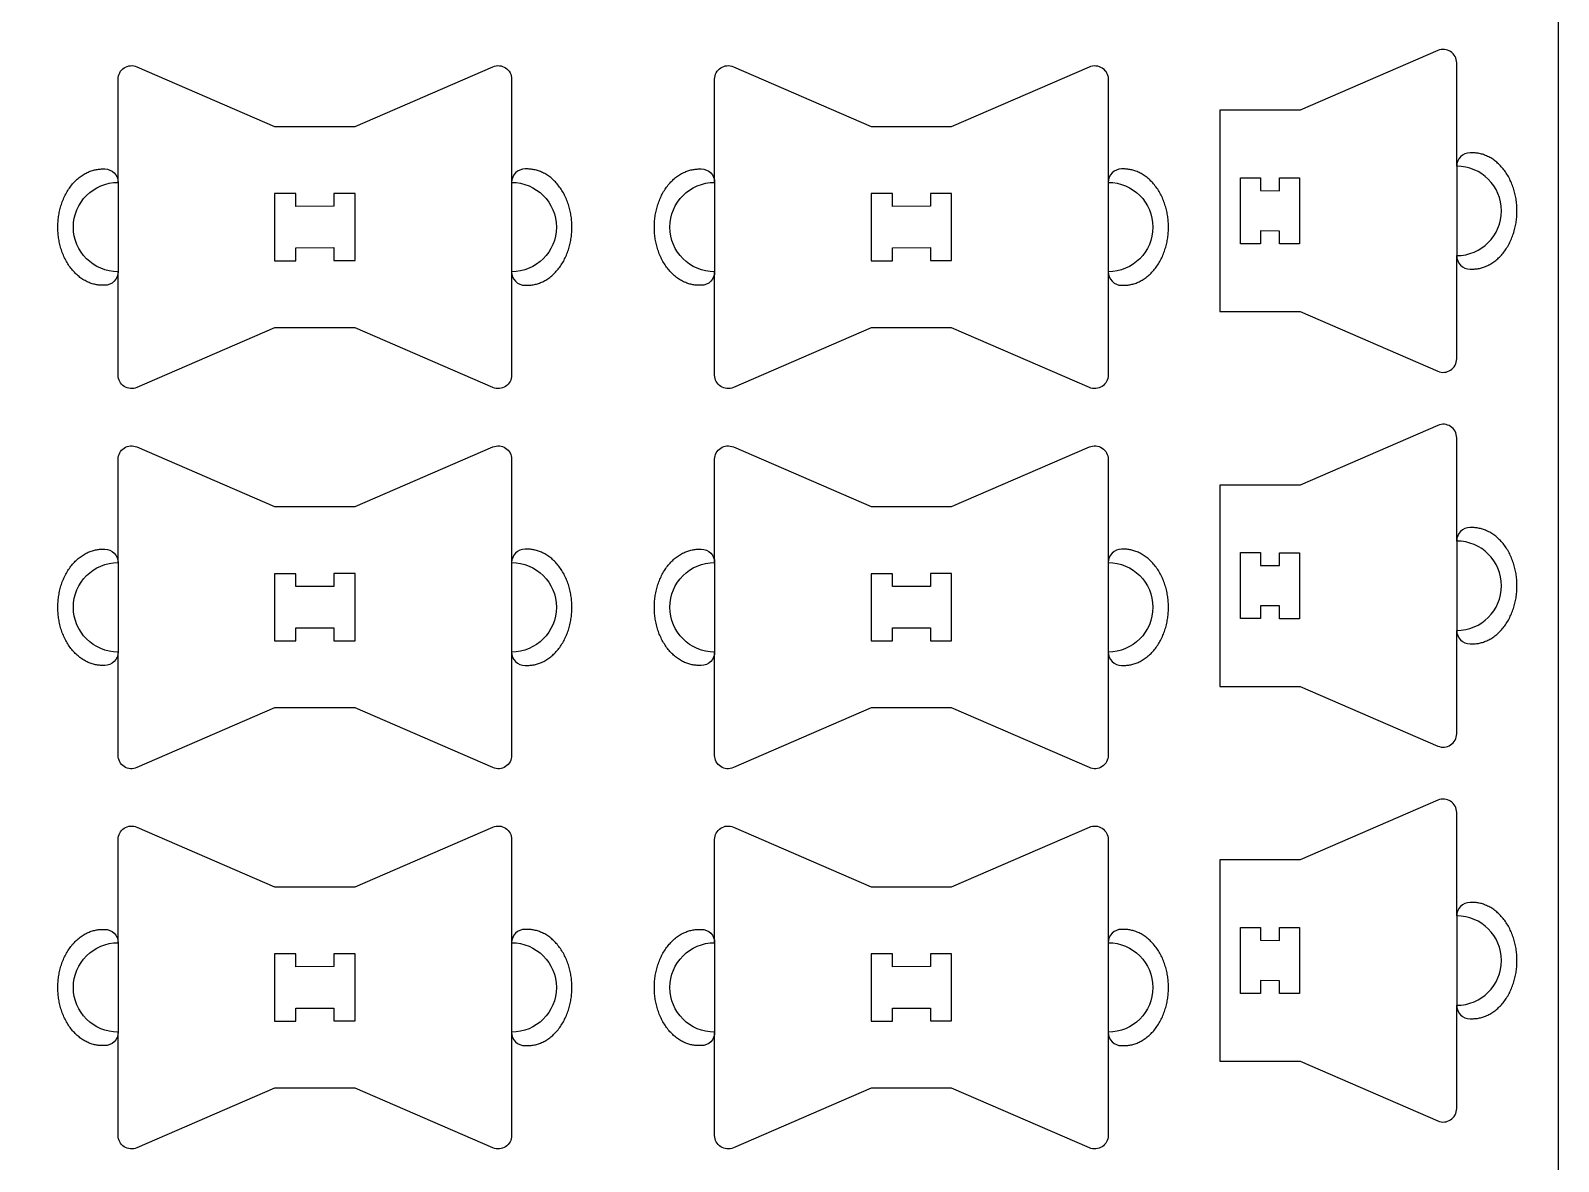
# Model space of a CAD drawing. Extents: x -30 to 12678, y 0 to 23683.
# Drawn here: x 1251 to 1934, y 1928 to 2433 of the extents above; entities that cross this region are included whole.
import ezdxf

# ---------------------------------------------------------------- set-up
doc = ezdxf.new("R2010")
doc.units = 0
for name, color, linetype in [('0_SHEET_SPRUCEPLY_2440X122', 1, 'CONTINUOUS'), ('3_ANYTOOL_CUTTHROUGH_INSID', 4, 'CONTINUOUS'), ('4_ANYTOOL_CUTTHROUGH_OUTSI', 5, 'CONTINUOUS'), ('5_ANYTOOL_HALF_MILL_9MM_IN', 3, 'CONTINUOUS')]:
    doc.layers.add(name, color=color, linetype=linetype)

msp = doc.modelspace()

# ---------------------------------------------------------------- linework, layer by layer
at = {"layer": '0_SHEET_SPRUCEPLY_2440X122'}
msp.add_lwpolyline([(713.84, 1216.64), (1933.84, 1216.64), (1933.84, 3656.64), (713.84, 3656.64)], close=True, dxfattribs=at)
at = {"layer": '3_ANYTOOL_CUTTHROUGH_INSID'}
for points in [[(1800.55, 2361.64), (1809.11, 2361.56), (1809.11, 2367.33), (1818.08, 2367.33), (1818.08, 2337.8), (1809.11, 2337.8), (1809.11, 2343.56), (1800.55, 2343.64), (1800.55, 2337.87), (1791.58, 2337.87), (1791.58, 2367.4), (1800.55, 2367.4)], [(1386.2, 2354.64), (1369.14, 2354.57), (1369.14, 2360.34), (1359.67, 2360.34), (1359.67, 2330.3), (1369.14, 2330.3), (1369.14, 2336.07), (1386.2, 2336.14), (1386.2, 2330.37), (1395.67, 2330.37), (1395.67, 2360.41), (1386.2, 2360.41)], [(1652.99, 2354.64), (1635.93, 2354.57), (1635.93, 2360.34), (1626.46, 2360.34), (1626.46, 2330.3), (1635.93, 2330.3), (1635.93, 2336.07), (1652.99, 2336.14), (1652.99, 2330.37), (1662.46, 2330.37), (1662.46, 2360.41), (1652.99, 2360.41)], [(1800.55, 2194.04), (1809.11, 2193.96), (1809.11, 2199.73), (1818.08, 2199.73), (1818.08, 2170.2), (1809.11, 2170.2), (1809.11, 2175.96), (1800.55, 2176.04), (1800.55, 2170.27), (1791.58, 2170.27), (1791.58, 2199.8), (1800.55, 2199.8)], [(1386.2, 2184.64), (1369.14, 2184.57), (1369.14, 2190.34), (1359.67, 2190.34), (1359.67, 2160.3), (1369.14, 2160.3), (1369.14, 2166.07), (1386.2, 2166.14), (1386.2, 2160.37), (1395.67, 2160.37), (1395.67, 2190.41), (1386.2, 2190.41)], [(1652.99, 2184.64), (1635.93, 2184.57), (1635.93, 2190.34), (1626.46, 2190.34), (1626.46, 2160.3), (1635.93, 2160.3), (1635.93, 2166.07), (1652.99, 2166.14), (1652.99, 2160.37), (1662.46, 2160.37), (1662.46, 2190.41), (1652.99, 2190.41)], [(1800.55, 2026.43), (1809.11, 2026.36), (1809.11, 2032.13), (1818.08, 2032.13), (1818.08, 2002.6), (1809.11, 2002.6), (1809.11, 2008.36), (1800.55, 2008.43), (1800.55, 2002.67), (1791.58, 2002.67), (1791.58, 2032.2), (1800.55, 2032.2)], [(1386.2, 2014.64), (1369.14, 2014.57), (1369.14, 2020.34), (1359.67, 2020.34), (1359.67, 1990.3), (1369.14, 1990.3), (1369.14, 1996.07), (1386.2, 1996.14), (1386.2, 1990.37), (1395.67, 1990.37), (1395.67, 2020.41), (1386.2, 2020.41)], [(1652.99, 2014.64), (1635.93, 2014.57), (1635.93, 2020.34), (1626.46, 2020.34), (1626.46, 1990.3), (1635.93, 1990.3), (1635.93, 1996.07), (1652.99, 1996.14), (1652.99, 1990.37), (1662.46, 1990.37), (1662.46, 2020.41), (1652.99, 2020.41)]]:
    msp.add_lwpolyline(points, close=True, dxfattribs=at)
at = {"layer": '4_ANYTOOL_CUTTHROUGH_OUTSI'}
for points in [[(1879.95, 2280.87, 0.539734), (1888.33, 2286.37), (1888.33, 2332.57, 1), (1888.33, 2372.57), (1888.33, 2418.76, 0.539734), (1879.95, 2424.27), (1818.33, 2397.57), (1782.33, 2397.57), (1782.33, 2307.57), (1818.33, 2307.57), (1879.95, 2280.87)], [(1465.67, 2279.12, -0.539734), (1457.29, 2273.62), (1395.67, 2300.32), (1359.67, 2300.32), (1298.06, 2273.62, -0.539734), (1289.67, 2279.12), (1289.67, 2325.32, -1), (1289.67, 2365.32), (1289.67, 2411.51, -0.539734), (1298.06, 2417.02), (1359.67, 2390.32), (1395.67, 2390.32), (1457.29, 2417.02, -0.539734), (1465.67, 2411.51), (1465.67, 2365.32, -1), (1465.67, 2325.32)], [(1732.46, 2279.12, -0.539734), (1724.07, 2273.62), (1662.46, 2300.32), (1626.46, 2300.32), (1564.84, 2273.62, -0.539734), (1556.46, 2279.12), (1556.46, 2325.32, -1), (1556.46, 2365.32), (1556.46, 2411.51, -0.539734), (1564.84, 2417.02), (1626.46, 2390.32), (1662.46, 2390.32), (1724.07, 2417.02, -0.539734), (1732.46, 2411.51), (1732.46, 2365.32, -1), (1732.46, 2325.32)], [(1879.95, 2113.26, 0.539734), (1888.33, 2118.77), (1888.33, 2164.96, 1), (1888.33, 2204.96), (1888.33, 2251.16, 0.539734), (1879.95, 2256.66), (1818.33, 2229.96), (1782.33, 2229.96), (1782.33, 2139.96), (1818.33, 2139.96), (1879.95, 2113.26)], [(1465.67, 2109.12, -0.539734), (1457.29, 2103.62), (1395.67, 2130.32), (1359.67, 2130.32), (1298.06, 2103.62, -0.539734), (1289.67, 2109.12), (1289.67, 2155.32, -1), (1289.67, 2195.32), (1289.67, 2241.51, -0.539734), (1298.06, 2247.02), (1359.67, 2220.32), (1395.67, 2220.32), (1457.29, 2247.02, -0.539734), (1465.67, 2241.51), (1465.67, 2195.32, -1), (1465.67, 2155.32)], [(1732.46, 2109.12, -0.539734), (1724.07, 2103.62), (1662.46, 2130.32), (1626.46, 2130.32), (1564.84, 2103.62, -0.539734), (1556.46, 2109.12), (1556.46, 2155.32, -1), (1556.46, 2195.32), (1556.46, 2241.51, -0.539734), (1564.84, 2247.02), (1626.46, 2220.32), (1662.46, 2220.32), (1724.07, 2247.02, -0.539734), (1732.46, 2241.51), (1732.46, 2195.32, -1), (1732.46, 2155.32)], [(1879.95, 1945.66, 0.539734), (1888.33, 1951.17), (1888.33, 1997.36, 1), (1888.33, 2037.36), (1888.33, 2083.56, 0.539734), (1879.95, 2089.06), (1818.33, 2062.36), (1782.33, 2062.36), (1782.33, 1972.36), (1818.33, 1972.36), (1879.95, 1945.66)], [(1465.67, 1939.12, -0.539734), (1457.29, 1933.62), (1395.67, 1960.32), (1359.67, 1960.32), (1298.06, 1933.62, -0.539734), (1289.67, 1939.12), (1289.67, 1985.32, -1), (1289.67, 2025.32), (1289.67, 2071.51, -0.539734), (1298.06, 2077.02), (1359.67, 2050.32), (1395.67, 2050.32), (1457.29, 2077.02, -0.539734), (1465.67, 2071.51), (1465.67, 2025.32, -1), (1465.67, 1985.32)], [(1732.46, 1939.12, -0.539734), (1724.07, 1933.62), (1662.46, 1960.32), (1626.46, 1960.32), (1564.84, 1933.62, -0.539734), (1556.46, 1939.12), (1556.46, 1985.32, -1), (1556.46, 2025.32), (1556.46, 2071.51, -0.539734), (1564.84, 2077.02), (1626.46, 2050.32), (1662.46, 2050.32), (1724.07, 2077.02, -0.539734), (1732.46, 2071.51), (1732.46, 2025.32, -1), (1732.46, 1985.32)]]:
    msp.add_lwpolyline(points, format="xyb", close=True, dxfattribs=at)
at = {"layer": '5_ANYTOOL_HALF_MILL_9MM_IN'}
for points in [[(1895.32, 2326.55), (1895.77, 2326.56), (1896.21, 2326.58), (1896.66, 2326.61), (1897.12, 2326.66), (1897.57, 2326.72), (1898.03, 2326.79), (1898.49, 2326.88), (1898.96, 2326.99), (1899.42, 2327.11), (1899.89, 2327.24), (1900.35, 2327.39), (1900.82, 2327.56), (1901.28, 2327.74), (1901.75, 2327.94), (1902.21, 2328.15), (1902.67, 2328.38), (1903.13, 2328.63), (1903.59, 2328.89), (1904.05, 2329.17), (1904.5, 2329.46), (1904.94, 2329.77), (1905.38, 2330.09), (1905.82, 2330.44), (1906.25, 2330.79), (1906.68, 2331.16), (1907.1, 2331.55), (1907.51, 2331.95), (1907.91, 2332.37), (1908.31, 2332.8), (1908.7, 2333.24), (1909.08, 2333.7), (1909.45, 2334.17), (1909.81, 2334.65), (1910.16, 2335.15), (1910.5, 2335.65), (1910.83, 2336.17), (1911.15, 2336.69), (1911.46, 2337.23), (1911.75, 2337.77), (1912.04, 2338.33), (1912.31, 2338.89), (1912.58, 2339.46), (1912.83, 2340.03), (1913.06, 2340.61), (1913.29, 2341.2), (1913.5, 2341.79), (1913.7, 2342.39), (1913.89, 2342.98), (1914.07, 2343.59), (1914.23, 2344.19), (1914.39, 2344.79), (1914.52, 2345.4), (1914.65, 2346.01), (1914.77, 2346.61), (1914.87, 2347.22), (1914.96, 2347.82), (1915.04, 2348.43), (1915.11, 2349.03), (1915.17, 2349.62), (1915.21, 2350.22), (1915.25, 2350.81), (1915.28, 2351.4), (1915.3, 2352.55), (1915.28, 2353.71), (1915.25, 2354.3), (1915.21, 2354.89), (1915.17, 2355.48), (1915.11, 2356.08), (1915.04, 2356.68), (1914.96, 2357.29), (1914.87, 2357.89), (1914.77, 2358.5), (1914.65, 2359.1), (1914.52, 2359.71), (1914.38, 2360.31), (1914.23, 2360.92), (1914.07, 2361.52), (1913.89, 2362.12), (1913.7, 2362.72), (1913.5, 2363.32), (1913.28, 2363.91), (1913.06, 2364.5), (1912.82, 2365.08), (1912.57, 2365.65), (1912.31, 2366.22), (1912.03, 2366.78), (1911.74, 2367.34), (1911.45, 2367.88), (1911.14, 2368.42), (1910.82, 2368.94), (1910.49, 2369.46), (1910.14, 2369.96), (1909.79, 2370.46), (1909.43, 2370.94), (1909.06, 2371.41), (1908.68, 2371.87), (1908.29, 2372.31), (1907.89, 2372.74), (1907.49, 2373.16), (1907.07, 2373.56), (1906.65, 2373.94), (1906.23, 2374.32), (1905.8, 2374.67), (1905.36, 2375.01), (1904.92, 2375.34), (1904.47, 2375.65), (1904.02, 2375.94), (1903.56, 2376.22), (1903.1, 2376.48), (1902.64, 2376.73), (1902.18, 2376.96), (1901.71, 2377.17), (1901.25, 2377.37), (1900.78, 2377.55), (1900.31, 2377.72), (1899.85, 2377.87), (1899.38, 2378), (1898.91, 2378.12), (1898.45, 2378.22), (1897.99, 2378.31), (1897.53, 2378.39), (1897.07, 2378.45), (1896.61, 2378.5), (1896.16, 2378.53), (1895.71, 2378.55), (1895.27, 2378.55), (1894.33, 2378.55, 0.413668), (1888.33, 2372.57), (1888.33, 2332.57, 0.41476), (1894.33, 2326.55)], [(1282.68, 2319.31), (1282.24, 2319.31), (1281.79, 2319.33), (1281.34, 2319.37), (1280.89, 2319.41), (1280.43, 2319.47), (1279.97, 2319.55), (1279.51, 2319.64), (1279.05, 2319.74), (1278.59, 2319.86), (1278.12, 2320), (1277.65, 2320.15), (1277.19, 2320.31), (1276.72, 2320.49), (1276.26, 2320.69), (1275.79, 2320.9), (1275.33, 2321.13), (1274.87, 2321.38), (1274.42, 2321.64), (1273.96, 2321.92), (1273.51, 2322.21), (1273.06, 2322.52), (1272.62, 2322.85), (1272.19, 2323.19), (1271.75, 2323.55), (1271.33, 2323.92), (1270.91, 2324.31), (1270.5, 2324.71), (1270.09, 2325.12), (1269.7, 2325.55), (1269.31, 2326), (1268.93, 2326.45), (1268.56, 2326.92), (1268.2, 2327.41), (1267.85, 2327.9), (1267.51, 2328.4), (1267.18, 2328.92), (1266.86, 2329.45), (1266.55, 2329.98), (1266.25, 2330.53), (1265.97, 2331.08), (1265.69, 2331.64), (1265.43, 2332.21), (1265.18, 2332.79), (1264.94, 2333.37), (1264.72, 2333.95), (1264.5, 2334.54), (1264.3, 2335.14), (1264.11, 2335.74), (1263.94, 2336.34), (1263.77, 2336.94), (1263.62, 2337.55), (1263.48, 2338.15), (1263.35, 2338.76), (1263.24, 2339.37), (1263.14, 2339.97), (1263.04, 2340.58), (1262.96, 2341.18), (1262.9, 2341.78), (1262.84, 2342.38), (1262.79, 2342.97), (1262.76, 2343.56), (1262.73, 2344.15), (1262.71, 2345.31), (1262.73, 2346.47), (1262.76, 2347.05), (1262.79, 2347.64), (1262.84, 2348.24), (1262.9, 2348.84), (1262.96, 2349.44), (1263.04, 2350.04), (1263.14, 2350.64), (1263.24, 2351.25), (1263.36, 2351.86), (1263.48, 2352.46), (1263.62, 2353.07), (1263.78, 2353.67), (1263.94, 2354.28), (1264.12, 2354.88), (1264.31, 2355.48), (1264.51, 2356.07), (1264.72, 2356.66), (1264.95, 2357.25), (1265.19, 2357.83), (1265.44, 2358.41), (1265.7, 2358.97), (1265.97, 2359.54), (1266.26, 2360.09), (1266.56, 2360.63), (1266.87, 2361.17), (1267.19, 2361.7), (1267.52, 2362.21), (1267.86, 2362.72), (1268.21, 2363.21), (1268.58, 2363.69), (1268.95, 2364.16), (1269.33, 2364.62), (1269.72, 2365.06), (1270.11, 2365.49), (1270.52, 2365.91), (1270.93, 2366.31), (1271.35, 2366.7), (1271.78, 2367.07), (1272.21, 2367.43), (1272.65, 2367.77), (1273.09, 2368.09), (1273.54, 2368.4), (1273.99, 2368.7), (1274.45, 2368.98), (1274.9, 2369.24), (1275.37, 2369.48), (1275.83, 2369.71), (1276.29, 2369.93), (1276.76, 2370.12), (1277.23, 2370.3), (1277.69, 2370.47), (1278.16, 2370.62), (1278.63, 2370.75), (1279.09, 2370.87), (1279.56, 2370.98), (1280.02, 2371.07), (1280.48, 2371.14), (1280.94, 2371.2), (1281.39, 2371.25), (1281.84, 2371.28), (1282.29, 2371.3), (1282.74, 2371.31), (1283.67, 2371.31, -0.413668), (1289.67, 2365.32), (1289.67, 2325.32, -0.41476), (1283.67, 2319.31)], [(1472.66, 2319.31), (1473.11, 2319.31), (1473.55, 2319.33), (1474, 2319.37), (1474.46, 2319.41), (1474.91, 2319.47), (1475.37, 2319.55), (1475.83, 2319.64), (1476.3, 2319.74), (1476.76, 2319.86), (1477.23, 2320), (1477.69, 2320.15), (1478.16, 2320.31), (1478.62, 2320.49), (1479.09, 2320.69), (1479.55, 2320.9), (1480.01, 2321.13), (1480.47, 2321.38), (1480.93, 2321.64), (1481.39, 2321.92), (1481.84, 2322.21), (1482.28, 2322.52), (1482.72, 2322.85), (1483.16, 2323.19), (1483.59, 2323.55), (1484.02, 2323.92), (1484.44, 2324.31), (1484.85, 2324.71), (1485.25, 2325.12), (1485.65, 2325.55), (1486.04, 2326), (1486.42, 2326.45), (1486.79, 2326.92), (1487.15, 2327.41), (1487.5, 2327.9), (1487.84, 2328.4), (1488.17, 2328.92), (1488.49, 2329.45), (1488.8, 2329.98), (1489.09, 2330.53), (1489.38, 2331.08), (1489.65, 2331.64), (1489.92, 2332.21), (1490.17, 2332.79), (1490.4, 2333.37), (1490.63, 2333.95), (1490.84, 2334.54), (1491.04, 2335.14), (1491.23, 2335.74), (1491.41, 2336.34), (1491.57, 2336.94), (1491.73, 2337.55), (1491.86, 2338.15), (1491.99, 2338.76), (1492.11, 2339.37), (1492.21, 2339.97), (1492.3, 2340.58), (1492.38, 2341.18), (1492.45, 2341.78), (1492.51, 2342.38), (1492.56, 2342.97), (1492.59, 2343.56), (1492.62, 2344.15), (1492.64, 2345.31), (1492.62, 2346.47), (1492.59, 2347.05), (1492.55, 2347.64), (1492.51, 2348.24), (1492.45, 2348.84), (1492.38, 2349.44), (1492.3, 2350.04), (1492.21, 2350.64), (1492.11, 2351.25), (1491.99, 2351.86), (1491.86, 2352.46), (1491.72, 2353.07), (1491.57, 2353.67), (1491.41, 2354.28), (1491.23, 2354.88), (1491.04, 2355.48), (1490.84, 2356.07), (1490.63, 2356.66), (1490.4, 2357.25), (1490.16, 2357.83), (1489.91, 2358.41), (1489.65, 2358.97), (1489.37, 2359.54), (1489.09, 2360.09), (1488.79, 2360.63), (1488.48, 2361.17), (1488.16, 2361.7), (1487.83, 2362.21), (1487.48, 2362.72), (1487.13, 2363.21), (1486.77, 2363.69), (1486.4, 2364.16), (1486.02, 2364.62), (1485.63, 2365.06), (1485.23, 2365.49), (1484.83, 2365.91), (1484.41, 2366.31), (1483.99, 2366.7), (1483.57, 2367.07), (1483.14, 2367.43), (1482.7, 2367.77), (1482.26, 2368.09), (1481.81, 2368.4), (1481.36, 2368.7), (1480.9, 2368.98), (1480.44, 2369.24), (1479.98, 2369.48), (1479.52, 2369.71), (1479.05, 2369.93), (1478.59, 2370.12), (1478.12, 2370.3), (1477.65, 2370.47), (1477.19, 2370.62), (1476.72, 2370.75), (1476.25, 2370.87), (1475.79, 2370.98), (1475.33, 2371.07), (1474.87, 2371.14), (1474.41, 2371.2), (1473.95, 2371.25), (1473.5, 2371.28), (1473.05, 2371.3), (1472.61, 2371.31), (1471.67, 2371.31, 0.413668), (1465.67, 2365.32), (1465.67, 2325.32, 0.41476), (1471.67, 2319.31)], [(1549.47, 2319.31), (1549.02, 2319.31), (1548.58, 2319.33), (1548.13, 2319.37), (1547.67, 2319.41), (1547.22, 2319.47), (1546.76, 2319.55), (1546.3, 2319.64), (1545.83, 2319.74), (1545.37, 2319.86), (1544.9, 2320), (1544.44, 2320.15), (1543.97, 2320.31), (1543.51, 2320.49), (1543.04, 2320.69), (1542.58, 2320.9), (1542.11, 2321.13), (1541.66, 2321.38), (1541.2, 2321.64), (1540.74, 2321.92), (1540.29, 2322.21), (1539.85, 2322.52), (1539.41, 2322.85), (1538.97, 2323.19), (1538.54, 2323.55), (1538.11, 2323.92), (1537.69, 2324.31), (1537.28, 2324.71), (1536.88, 2325.12), (1536.48, 2325.55), (1536.09, 2326), (1535.71, 2326.45), (1535.34, 2326.92), (1534.98, 2327.41), (1534.63, 2327.9), (1534.29, 2328.4), (1533.96, 2328.92), (1533.64, 2329.45), (1533.33, 2329.98), (1533.03, 2330.53), (1532.75, 2331.08), (1532.48, 2331.64), (1532.21, 2332.21), (1531.96, 2332.79), (1531.72, 2333.37), (1531.5, 2333.95), (1531.29, 2334.54), (1531.08, 2335.14), (1530.9, 2335.74), (1530.72, 2336.34), (1530.56, 2336.94), (1530.4, 2337.55), (1530.26, 2338.15), (1530.14, 2338.76), (1530.02, 2339.37), (1529.92, 2339.97), (1529.83, 2340.58), (1529.75, 2341.18), (1529.68, 2341.78), (1529.62, 2342.38), (1529.57, 2342.97), (1529.54, 2343.56), (1529.51, 2344.15), (1529.49, 2345.31), (1529.51, 2346.47), (1529.54, 2347.05), (1529.57, 2347.64), (1529.62, 2348.24), (1529.68, 2348.84), (1529.75, 2349.44), (1529.83, 2350.04), (1529.92, 2350.64), (1530.02, 2351.25), (1530.14, 2351.86), (1530.27, 2352.46), (1530.41, 2353.07), (1530.56, 2353.67), (1530.72, 2354.28), (1530.9, 2354.88), (1531.09, 2355.48), (1531.29, 2356.07), (1531.5, 2356.66), (1531.73, 2357.25), (1531.97, 2357.83), (1532.22, 2358.41), (1532.48, 2358.97), (1532.76, 2359.54), (1533.04, 2360.09), (1533.34, 2360.63), (1533.65, 2361.17), (1533.97, 2361.7), (1534.3, 2362.21), (1534.65, 2362.72), (1535, 2363.21), (1535.36, 2363.69), (1535.73, 2364.16), (1536.11, 2364.62), (1536.5, 2365.06), (1536.9, 2365.49), (1537.3, 2365.91), (1537.71, 2366.31), (1538.13, 2366.7), (1538.56, 2367.07), (1538.99, 2367.43), (1539.43, 2367.77), (1539.87, 2368.09), (1540.32, 2368.4), (1540.77, 2368.7), (1541.23, 2368.98), (1541.69, 2369.24), (1542.15, 2369.48), (1542.61, 2369.71), (1543.08, 2369.93), (1543.54, 2370.12), (1544.01, 2370.3), (1544.48, 2370.47), (1544.94, 2370.62), (1545.41, 2370.75), (1545.88, 2370.87), (1546.34, 2370.98), (1546.8, 2371.07), (1547.26, 2371.14), (1547.72, 2371.2), (1548.17, 2371.25), (1548.63, 2371.28), (1549.07, 2371.3), (1549.52, 2371.31), (1550.46, 2371.31, -0.413668), (1556.46, 2365.32), (1556.46, 2325.32, -0.41476), (1550.46, 2319.31)], [(1739.44, 2319.31), (1739.89, 2319.31), (1740.34, 2319.33), (1740.79, 2319.37), (1741.24, 2319.41), (1741.7, 2319.47), (1742.16, 2319.55), (1742.62, 2319.64), (1743.08, 2319.74), (1743.54, 2319.86), (1744.01, 2320), (1744.47, 2320.15), (1744.94, 2320.31), (1745.41, 2320.49), (1745.87, 2320.69), (1746.34, 2320.9), (1746.8, 2321.13), (1747.26, 2321.38), (1747.71, 2321.64), (1748.17, 2321.92), (1748.62, 2322.21), (1749.07, 2322.52), (1749.51, 2322.85), (1749.94, 2323.19), (1750.37, 2323.55), (1750.8, 2323.92), (1751.22, 2324.31), (1751.63, 2324.71), (1752.03, 2325.12), (1752.43, 2325.55), (1752.82, 2326), (1753.2, 2326.45), (1753.57, 2326.92), (1753.93, 2327.41), (1754.28, 2327.9), (1754.62, 2328.4), (1754.95, 2328.92), (1755.27, 2329.45), (1755.58, 2329.98), (1755.88, 2330.53), (1756.16, 2331.08), (1756.44, 2331.64), (1756.7, 2332.21), (1756.95, 2332.79), (1757.19, 2333.37), (1757.41, 2333.95), (1757.63, 2334.54), (1757.83, 2335.14), (1758.02, 2335.74), (1758.19, 2336.34), (1758.36, 2336.94), (1758.51, 2337.55), (1758.65, 2338.15), (1758.77, 2338.76), (1758.89, 2339.37), (1758.99, 2339.97), (1759.09, 2340.58), (1759.17, 2341.18), (1759.23, 2341.78), (1759.29, 2342.38), (1759.34, 2342.97), (1759.37, 2343.56), (1759.4, 2344.15), (1759.42, 2345.31), (1759.4, 2346.47), (1759.37, 2347.05), (1759.34, 2347.64), (1759.29, 2348.24), (1759.23, 2348.84), (1759.16, 2349.44), (1759.08, 2350.04), (1758.99, 2350.64), (1758.89, 2351.25), (1758.77, 2351.86), (1758.65, 2352.46), (1758.51, 2353.07), (1758.35, 2353.67), (1758.19, 2354.28), (1758.01, 2354.88), (1757.82, 2355.48), (1757.62, 2356.07), (1757.41, 2356.66), (1757.18, 2357.25), (1756.94, 2357.83), (1756.69, 2358.41), (1756.43, 2358.97), (1756.15, 2359.54), (1755.87, 2360.09), (1755.57, 2360.63), (1755.26, 2361.17), (1754.94, 2361.7), (1754.61, 2362.21), (1754.27, 2362.72), (1753.91, 2363.21), (1753.55, 2363.69), (1753.18, 2364.16), (1752.8, 2364.62), (1752.41, 2365.06), (1752.01, 2365.49), (1751.61, 2365.91), (1751.2, 2366.31), (1750.78, 2366.7), (1750.35, 2367.07), (1749.92, 2367.43), (1749.48, 2367.77), (1749.04, 2368.09), (1748.59, 2368.4), (1748.14, 2368.7), (1747.68, 2368.98), (1747.23, 2369.24), (1746.76, 2369.48), (1746.3, 2369.71), (1745.84, 2369.93), (1745.37, 2370.12), (1744.9, 2370.3), (1744.44, 2370.47), (1743.97, 2370.62), (1743.5, 2370.75), (1743.04, 2370.87), (1742.57, 2370.98), (1742.11, 2371.07), (1741.65, 2371.14), (1741.19, 2371.2), (1740.74, 2371.25), (1740.29, 2371.28), (1739.84, 2371.3), (1739.39, 2371.31), (1738.46, 2371.31, 0.413668), (1732.46, 2365.32), (1732.46, 2325.32, 0.41476), (1738.46, 2319.31)], [(1895.32, 2158.95), (1895.77, 2158.96), (1896.21, 2158.98), (1896.66, 2159.01), (1897.12, 2159.06), (1897.57, 2159.12), (1898.03, 2159.19), (1898.49, 2159.28), (1898.96, 2159.39), (1899.42, 2159.51), (1899.89, 2159.64), (1900.35, 2159.79), (1900.82, 2159.96), (1901.28, 2160.14), (1901.75, 2160.34), (1902.21, 2160.55), (1902.67, 2160.78), (1903.13, 2161.02), (1903.59, 2161.29), (1904.05, 2161.56), (1904.5, 2161.86), (1904.94, 2162.17), (1905.38, 2162.49), (1905.82, 2162.83), (1906.25, 2163.19), (1906.68, 2163.56), (1907.1, 2163.95), (1907.51, 2164.35), (1907.91, 2164.77), (1908.31, 2165.2), (1908.7, 2165.64), (1909.08, 2166.1), (1909.45, 2166.57), (1909.81, 2167.05), (1910.16, 2167.54), (1910.5, 2168.05), (1910.83, 2168.56), (1911.15, 2169.09), (1911.46, 2169.63), (1911.75, 2170.17), (1912.04, 2170.73), (1912.31, 2171.29), (1912.58, 2171.85), (1912.83, 2172.43), (1913.06, 2173.01), (1913.29, 2173.6), (1913.5, 2174.19), (1913.7, 2174.78), (1913.89, 2175.38), (1914.07, 2175.98), (1914.23, 2176.59), (1914.39, 2177.19), (1914.52, 2177.8), (1914.65, 2178.41), (1914.77, 2179.01), (1914.87, 2179.62), (1914.96, 2180.22), (1915.04, 2180.82), (1915.11, 2181.42), (1915.17, 2182.02), (1915.21, 2182.62), (1915.25, 2183.21), (1915.28, 2183.79), (1915.3, 2184.95), (1915.28, 2186.11), (1915.25, 2186.7), (1915.21, 2187.29), (1915.17, 2187.88), (1915.11, 2188.48), (1915.04, 2189.08), (1914.96, 2189.68), (1914.87, 2190.29), (1914.77, 2190.89), (1914.65, 2191.5), (1914.52, 2192.11), (1914.38, 2192.71), (1914.23, 2193.32), (1914.07, 2193.92), (1913.89, 2194.52), (1913.7, 2195.12), (1913.5, 2195.72), (1913.28, 2196.31), (1913.06, 2196.89), (1912.82, 2197.48), (1912.57, 2198.05), (1912.31, 2198.62), (1912.03, 2199.18), (1911.74, 2199.73), (1911.45, 2200.28), (1911.14, 2200.81), (1910.82, 2201.34), (1910.49, 2201.86), (1910.14, 2202.36), (1909.79, 2202.86), (1909.43, 2203.34), (1909.06, 2203.81), (1908.68, 2204.26), (1908.29, 2204.71), (1907.89, 2205.14), (1907.49, 2205.55), (1907.07, 2205.96), (1906.65, 2206.34), (1906.23, 2206.71), (1905.8, 2207.07), (1905.36, 2207.41), (1904.92, 2207.74), (1904.47, 2208.05), (1904.02, 2208.34), (1903.56, 2208.62), (1903.1, 2208.88), (1902.64, 2209.13), (1902.18, 2209.36), (1901.71, 2209.57), (1901.25, 2209.77), (1900.78, 2209.95), (1900.31, 2210.11), (1899.85, 2210.26), (1899.38, 2210.4), (1898.91, 2210.52), (1898.45, 2210.62), (1897.99, 2210.71), (1897.53, 2210.79), (1897.07, 2210.85), (1896.61, 2210.89), (1896.16, 2210.93), (1895.71, 2210.95), (1895.27, 2210.95), (1894.33, 2210.95, 0.413668), (1888.33, 2204.96), (1888.33, 2164.96, 0.41476), (1894.33, 2158.95)], [(1282.68, 2149.31), (1282.24, 2149.31), (1281.79, 2149.33), (1281.34, 2149.37), (1280.89, 2149.41), (1280.43, 2149.47), (1279.97, 2149.55), (1279.51, 2149.64), (1279.05, 2149.74), (1278.59, 2149.86), (1278.12, 2150), (1277.65, 2150.15), (1277.19, 2150.31), (1276.72, 2150.49), (1276.26, 2150.69), (1275.79, 2150.9), (1275.33, 2151.13), (1274.87, 2151.38), (1274.42, 2151.64), (1273.96, 2151.92), (1273.51, 2152.21), (1273.06, 2152.52), (1272.62, 2152.85), (1272.19, 2153.19), (1271.75, 2153.55), (1271.33, 2153.92), (1270.91, 2154.31), (1270.5, 2154.71), (1270.09, 2155.12), (1269.7, 2155.55), (1269.31, 2156), (1268.93, 2156.45), (1268.56, 2156.92), (1268.2, 2157.41), (1267.85, 2157.9), (1267.51, 2158.4), (1267.18, 2158.92), (1266.86, 2159.45), (1266.55, 2159.98), (1266.25, 2160.53), (1265.97, 2161.08), (1265.69, 2161.64), (1265.43, 2162.21), (1265.18, 2162.79), (1264.94, 2163.37), (1264.72, 2163.95), (1264.5, 2164.54), (1264.3, 2165.14), (1264.11, 2165.74), (1263.94, 2166.34), (1263.77, 2166.94), (1263.62, 2167.55), (1263.48, 2168.15), (1263.35, 2168.76), (1263.24, 2169.37), (1263.14, 2169.97), (1263.04, 2170.58), (1262.96, 2171.18), (1262.9, 2171.78), (1262.84, 2172.38), (1262.79, 2172.97), (1262.76, 2173.56), (1262.73, 2174.15), (1262.71, 2175.31), (1262.73, 2176.47), (1262.76, 2177.05), (1262.79, 2177.64), (1262.84, 2178.24), (1262.9, 2178.84), (1262.96, 2179.44), (1263.04, 2180.04), (1263.14, 2180.64), (1263.24, 2181.25), (1263.36, 2181.86), (1263.48, 2182.46), (1263.62, 2183.07), (1263.78, 2183.67), (1263.94, 2184.28), (1264.12, 2184.88), (1264.31, 2185.48), (1264.51, 2186.07), (1264.72, 2186.66), (1264.95, 2187.25), (1265.19, 2187.83), (1265.44, 2188.41), (1265.7, 2188.97), (1265.97, 2189.54), (1266.26, 2190.09), (1266.56, 2190.63), (1266.87, 2191.17), (1267.19, 2191.7), (1267.52, 2192.21), (1267.86, 2192.72), (1268.21, 2193.21), (1268.58, 2193.69), (1268.95, 2194.16), (1269.33, 2194.62), (1269.72, 2195.06), (1270.11, 2195.49), (1270.52, 2195.91), (1270.93, 2196.31), (1271.35, 2196.7), (1271.78, 2197.07), (1272.21, 2197.43), (1272.65, 2197.77), (1273.09, 2198.09), (1273.54, 2198.4), (1273.99, 2198.7), (1274.45, 2198.98), (1274.9, 2199.24), (1275.37, 2199.48), (1275.83, 2199.71), (1276.29, 2199.93), (1276.76, 2200.12), (1277.23, 2200.3), (1277.69, 2200.47), (1278.16, 2200.62), (1278.63, 2200.75), (1279.09, 2200.87), (1279.56, 2200.98), (1280.02, 2201.07), (1280.48, 2201.14), (1280.94, 2201.2), (1281.39, 2201.25), (1281.84, 2201.28), (1282.29, 2201.3), (1282.74, 2201.31), (1283.67, 2201.31, -0.413668), (1289.67, 2195.32), (1289.67, 2155.32, -0.41476), (1283.67, 2149.31)], [(1472.66, 2149.31), (1473.11, 2149.31), (1473.55, 2149.33), (1474, 2149.37), (1474.46, 2149.41), (1474.91, 2149.47), (1475.37, 2149.55), (1475.83, 2149.64), (1476.3, 2149.74), (1476.76, 2149.86), (1477.23, 2150), (1477.69, 2150.15), (1478.16, 2150.31), (1478.62, 2150.49), (1479.09, 2150.69), (1479.55, 2150.9), (1480.01, 2151.13), (1480.47, 2151.38), (1480.93, 2151.64), (1481.39, 2151.92), (1481.84, 2152.21), (1482.28, 2152.52), (1482.72, 2152.85), (1483.16, 2153.19), (1483.59, 2153.55), (1484.02, 2153.92), (1484.44, 2154.31), (1484.85, 2154.71), (1485.25, 2155.12), (1485.65, 2155.55), (1486.04, 2156), (1486.42, 2156.45), (1486.79, 2156.92), (1487.15, 2157.41), (1487.5, 2157.9), (1487.84, 2158.4), (1488.17, 2158.92), (1488.49, 2159.45), (1488.8, 2159.98), (1489.09, 2160.53), (1489.38, 2161.08), (1489.65, 2161.64), (1489.92, 2162.21), (1490.17, 2162.79), (1490.4, 2163.37), (1490.63, 2163.95), (1490.84, 2164.54), (1491.04, 2165.14), (1491.23, 2165.74), (1491.41, 2166.34), (1491.57, 2166.94), (1491.73, 2167.55), (1491.86, 2168.15), (1491.99, 2168.76), (1492.11, 2169.37), (1492.21, 2169.97), (1492.3, 2170.58), (1492.38, 2171.18), (1492.45, 2171.78), (1492.51, 2172.38), (1492.56, 2172.97), (1492.59, 2173.56), (1492.62, 2174.15), (1492.64, 2175.31), (1492.62, 2176.47), (1492.59, 2177.05), (1492.55, 2177.64), (1492.51, 2178.24), (1492.45, 2178.84), (1492.38, 2179.44), (1492.3, 2180.04), (1492.21, 2180.64), (1492.11, 2181.25), (1491.99, 2181.86), (1491.86, 2182.46), (1491.72, 2183.07), (1491.57, 2183.67), (1491.41, 2184.28), (1491.23, 2184.88), (1491.04, 2185.48), (1490.84, 2186.07), (1490.63, 2186.66), (1490.4, 2187.25), (1490.16, 2187.83), (1489.91, 2188.41), (1489.65, 2188.97), (1489.37, 2189.54), (1489.09, 2190.09), (1488.79, 2190.63), (1488.48, 2191.17), (1488.16, 2191.7), (1487.83, 2192.21), (1487.48, 2192.72), (1487.13, 2193.21), (1486.77, 2193.69), (1486.4, 2194.16), (1486.02, 2194.62), (1485.63, 2195.06), (1485.23, 2195.49), (1484.83, 2195.91), (1484.41, 2196.31), (1483.99, 2196.7), (1483.57, 2197.07), (1483.14, 2197.43), (1482.7, 2197.77), (1482.26, 2198.09), (1481.81, 2198.4), (1481.36, 2198.7), (1480.9, 2198.98), (1480.44, 2199.24), (1479.98, 2199.48), (1479.52, 2199.71), (1479.05, 2199.93), (1478.59, 2200.12), (1478.12, 2200.3), (1477.65, 2200.47), (1477.19, 2200.62), (1476.72, 2200.75), (1476.25, 2200.87), (1475.79, 2200.98), (1475.33, 2201.07), (1474.87, 2201.14), (1474.41, 2201.2), (1473.95, 2201.25), (1473.5, 2201.28), (1473.05, 2201.3), (1472.61, 2201.31), (1471.67, 2201.31, 0.413668), (1465.67, 2195.32), (1465.67, 2155.32, 0.41476), (1471.67, 2149.31)], [(1549.47, 2149.31), (1549.02, 2149.31), (1548.58, 2149.33), (1548.13, 2149.37), (1547.67, 2149.41), (1547.22, 2149.47), (1546.76, 2149.55), (1546.3, 2149.64), (1545.83, 2149.74), (1545.37, 2149.86), (1544.9, 2150), (1544.44, 2150.15), (1543.97, 2150.31), (1543.51, 2150.49), (1543.04, 2150.69), (1542.58, 2150.9), (1542.11, 2151.13), (1541.66, 2151.38), (1541.2, 2151.64), (1540.74, 2151.92), (1540.29, 2152.21), (1539.85, 2152.52), (1539.41, 2152.85), (1538.97, 2153.19), (1538.54, 2153.55), (1538.11, 2153.92), (1537.69, 2154.31), (1537.28, 2154.71), (1536.88, 2155.12), (1536.48, 2155.55), (1536.09, 2156), (1535.71, 2156.45), (1535.34, 2156.92), (1534.98, 2157.41), (1534.63, 2157.9), (1534.29, 2158.4), (1533.96, 2158.92), (1533.64, 2159.45), (1533.33, 2159.98), (1533.03, 2160.53), (1532.75, 2161.08), (1532.48, 2161.64), (1532.21, 2162.21), (1531.96, 2162.79), (1531.72, 2163.37), (1531.5, 2163.95), (1531.29, 2164.54), (1531.08, 2165.14), (1530.9, 2165.74), (1530.72, 2166.34), (1530.56, 2166.94), (1530.4, 2167.55), (1530.26, 2168.15), (1530.14, 2168.76), (1530.02, 2169.37), (1529.92, 2169.97), (1529.83, 2170.58), (1529.75, 2171.18), (1529.68, 2171.78), (1529.62, 2172.38), (1529.57, 2172.97), (1529.54, 2173.56), (1529.51, 2174.15), (1529.49, 2175.31), (1529.51, 2176.47), (1529.54, 2177.05), (1529.57, 2177.64), (1529.62, 2178.24), (1529.68, 2178.84), (1529.75, 2179.44), (1529.83, 2180.04), (1529.92, 2180.64), (1530.02, 2181.25), (1530.14, 2181.86), (1530.27, 2182.46), (1530.41, 2183.07), (1530.56, 2183.67), (1530.72, 2184.28), (1530.9, 2184.88), (1531.09, 2185.48), (1531.29, 2186.07), (1531.5, 2186.66), (1531.73, 2187.25), (1531.97, 2187.83), (1532.22, 2188.41), (1532.48, 2188.97), (1532.76, 2189.54), (1533.04, 2190.09), (1533.34, 2190.63), (1533.65, 2191.17), (1533.97, 2191.7), (1534.3, 2192.21), (1534.65, 2192.72), (1535, 2193.21), (1535.36, 2193.69), (1535.73, 2194.16), (1536.11, 2194.62), (1536.5, 2195.06), (1536.9, 2195.49), (1537.3, 2195.91), (1537.71, 2196.31), (1538.13, 2196.7), (1538.56, 2197.07), (1538.99, 2197.43), (1539.43, 2197.77), (1539.87, 2198.09), (1540.32, 2198.4), (1540.77, 2198.7), (1541.23, 2198.98), (1541.69, 2199.24), (1542.15, 2199.48), (1542.61, 2199.71), (1543.08, 2199.93), (1543.54, 2200.12), (1544.01, 2200.3), (1544.48, 2200.47), (1544.94, 2200.62), (1545.41, 2200.75), (1545.88, 2200.87), (1546.34, 2200.98), (1546.8, 2201.07), (1547.26, 2201.14), (1547.72, 2201.2), (1548.17, 2201.25), (1548.63, 2201.28), (1549.07, 2201.3), (1549.52, 2201.31), (1550.46, 2201.31, -0.413668), (1556.46, 2195.32), (1556.46, 2155.32, -0.41476), (1550.46, 2149.31)], [(1739.44, 2149.31), (1739.89, 2149.31), (1740.34, 2149.33), (1740.79, 2149.37), (1741.24, 2149.41), (1741.7, 2149.47), (1742.16, 2149.55), (1742.62, 2149.64), (1743.08, 2149.74), (1743.54, 2149.86), (1744.01, 2150), (1744.47, 2150.15), (1744.94, 2150.31), (1745.41, 2150.49), (1745.87, 2150.69), (1746.34, 2150.9), (1746.8, 2151.13), (1747.26, 2151.38), (1747.71, 2151.64), (1748.17, 2151.92), (1748.62, 2152.21), (1749.07, 2152.52), (1749.51, 2152.85), (1749.94, 2153.19), (1750.37, 2153.55), (1750.8, 2153.92), (1751.22, 2154.31), (1751.63, 2154.71), (1752.03, 2155.12), (1752.43, 2155.55), (1752.82, 2156), (1753.2, 2156.45), (1753.57, 2156.92), (1753.93, 2157.41), (1754.28, 2157.9), (1754.62, 2158.4), (1754.95, 2158.92), (1755.27, 2159.45), (1755.58, 2159.98), (1755.88, 2160.53), (1756.16, 2161.08), (1756.44, 2161.64), (1756.7, 2162.21), (1756.95, 2162.79), (1757.19, 2163.37), (1757.41, 2163.95), (1757.63, 2164.54), (1757.83, 2165.14), (1758.02, 2165.74), (1758.19, 2166.34), (1758.36, 2166.94), (1758.51, 2167.55), (1758.65, 2168.15), (1758.77, 2168.76), (1758.89, 2169.37), (1758.99, 2169.97), (1759.09, 2170.58), (1759.17, 2171.18), (1759.23, 2171.78), (1759.29, 2172.38), (1759.34, 2172.97), (1759.37, 2173.56), (1759.4, 2174.15), (1759.42, 2175.31), (1759.4, 2176.47), (1759.37, 2177.05), (1759.34, 2177.64), (1759.29, 2178.24), (1759.23, 2178.84), (1759.16, 2179.44), (1759.08, 2180.04), (1758.99, 2180.64), (1758.89, 2181.25), (1758.77, 2181.86), (1758.65, 2182.46), (1758.51, 2183.07), (1758.35, 2183.67), (1758.19, 2184.28), (1758.01, 2184.88), (1757.82, 2185.48), (1757.62, 2186.07), (1757.41, 2186.66), (1757.18, 2187.25), (1756.94, 2187.83), (1756.69, 2188.41), (1756.43, 2188.97), (1756.15, 2189.54), (1755.87, 2190.09), (1755.57, 2190.63), (1755.26, 2191.17), (1754.94, 2191.7), (1754.61, 2192.21), (1754.27, 2192.72), (1753.91, 2193.21), (1753.55, 2193.69), (1753.18, 2194.16), (1752.8, 2194.62), (1752.41, 2195.06), (1752.01, 2195.49), (1751.61, 2195.91), (1751.2, 2196.31), (1750.78, 2196.7), (1750.35, 2197.07), (1749.92, 2197.43), (1749.48, 2197.77), (1749.04, 2198.09), (1748.59, 2198.4), (1748.14, 2198.7), (1747.68, 2198.98), (1747.23, 2199.24), (1746.76, 2199.48), (1746.3, 2199.71), (1745.84, 2199.93), (1745.37, 2200.12), (1744.9, 2200.3), (1744.44, 2200.47), (1743.97, 2200.62), (1743.5, 2200.75), (1743.04, 2200.87), (1742.57, 2200.98), (1742.11, 2201.07), (1741.65, 2201.14), (1741.19, 2201.2), (1740.74, 2201.25), (1740.29, 2201.28), (1739.84, 2201.3), (1739.39, 2201.31), (1738.46, 2201.31, 0.413668), (1732.46, 2195.32), (1732.46, 2155.32, 0.41476), (1738.46, 2149.31)], [(1895.32, 1991.35), (1895.77, 1991.36), (1896.21, 1991.38), (1896.66, 1991.41), (1897.12, 1991.46), (1897.57, 1991.52), (1898.03, 1991.59), (1898.49, 1991.68), (1898.96, 1991.78), (1899.42, 1991.9), (1899.89, 1992.04), (1900.35, 1992.19), (1900.82, 1992.35), (1901.28, 1992.54), (1901.75, 1992.73), (1902.21, 1992.95), (1902.67, 1993.18), (1903.13, 1993.42), (1903.59, 1993.68), (1904.05, 1993.96), (1904.5, 1994.26), (1904.94, 1994.57), (1905.38, 1994.89), (1905.82, 1995.23), (1906.25, 1995.59), (1906.68, 1995.96), (1907.1, 1996.35), (1907.51, 1996.75), (1907.91, 1997.17), (1908.31, 1997.6), (1908.7, 1998.04), (1909.08, 1998.5), (1909.45, 1998.97), (1909.81, 1999.45), (1910.16, 1999.94), (1910.5, 2000.45), (1910.83, 2000.96), (1911.15, 2001.49), (1911.46, 2002.03), (1911.75, 2002.57), (1912.04, 2003.12), (1912.31, 2003.68), (1912.58, 2004.25), (1912.83, 2004.83), (1913.06, 2005.41), (1913.29, 2006), (1913.5, 2006.59), (1913.7, 2007.18), (1913.89, 2007.78), (1914.07, 2008.38), (1914.23, 2008.99), (1914.39, 2009.59), (1914.52, 2010.2), (1914.65, 2010.8), (1914.77, 2011.41), (1914.87, 2012.02), (1914.96, 2012.62), (1915.04, 2013.22), (1915.11, 2013.82), (1915.17, 2014.42), (1915.21, 2015.01), (1915.25, 2015.61), (1915.28, 2016.19), (1915.3, 2017.35), (1915.28, 2018.51), (1915.25, 2019.1), (1915.21, 2019.69), (1915.17, 2020.28), (1915.11, 2020.88), (1915.04, 2021.48), (1914.96, 2022.08), (1914.87, 2022.69), (1914.77, 2023.29), (1914.65, 2023.9), (1914.52, 2024.5), (1914.38, 2025.11), (1914.23, 2025.72), (1914.07, 2026.32), (1913.89, 2026.92), (1913.7, 2027.52), (1913.5, 2028.12), (1913.28, 2028.71), (1913.06, 2029.29), (1912.82, 2029.87), (1912.57, 2030.45), (1912.31, 2031.02), (1912.03, 2031.58), (1911.74, 2032.13), (1911.45, 2032.68), (1911.14, 2033.21), (1910.82, 2033.74), (1910.49, 2034.25), (1910.14, 2034.76), (1909.79, 2035.25), (1909.43, 2035.74), (1909.06, 2036.21), (1908.68, 2036.66), (1908.29, 2037.11), (1907.89, 2037.54), (1907.49, 2037.95), (1907.07, 2038.35), (1906.65, 2038.74), (1906.23, 2039.11), (1905.8, 2039.47), (1905.36, 2039.81), (1904.92, 2040.14), (1904.47, 2040.45), (1904.02, 2040.74), (1903.56, 2041.02), (1903.1, 2041.28), (1902.64, 2041.53), (1902.18, 2041.75), (1901.71, 2041.97), (1901.25, 2042.17), (1900.78, 2042.35), (1900.31, 2042.51), (1899.85, 2042.66), (1899.38, 2042.8), (1898.91, 2042.92), (1898.45, 2043.02), (1897.99, 2043.11), (1897.53, 2043.19), (1897.07, 2043.25), (1896.61, 2043.29), (1896.16, 2043.32), (1895.71, 2043.34), (1895.27, 2043.35), (1894.33, 2043.35, 0.413668), (1888.33, 2037.36), (1888.33, 1997.36, 0.41476), (1894.33, 1991.35)], [(1282.68, 1979.31), (1282.24, 1979.31), (1281.79, 1979.33), (1281.34, 1979.37), (1280.89, 1979.41), (1280.43, 1979.47), (1279.97, 1979.55), (1279.51, 1979.64), (1279.05, 1979.74), (1278.59, 1979.86), (1278.12, 1980), (1277.65, 1980.15), (1277.19, 1980.31), (1276.72, 1980.49), (1276.26, 1980.69), (1275.79, 1980.9), (1275.33, 1981.13), (1274.87, 1981.38), (1274.42, 1981.64), (1273.96, 1981.92), (1273.51, 1982.21), (1273.06, 1982.52), (1272.62, 1982.85), (1272.19, 1983.19), (1271.75, 1983.55), (1271.33, 1983.92), (1270.91, 1984.31), (1270.5, 1984.71), (1270.09, 1985.12), (1269.7, 1985.55), (1269.31, 1986), (1268.93, 1986.45), (1268.56, 1986.92), (1268.2, 1987.41), (1267.85, 1987.9), (1267.51, 1988.4), (1267.18, 1988.92), (1266.86, 1989.45), (1266.55, 1989.98), (1266.25, 1990.53), (1265.97, 1991.08), (1265.69, 1991.64), (1265.43, 1992.21), (1265.18, 1992.79), (1264.94, 1993.37), (1264.72, 1993.95), (1264.5, 1994.54), (1264.3, 1995.14), (1264.11, 1995.74), (1263.94, 1996.34), (1263.77, 1996.94), (1263.62, 1997.55), (1263.48, 1998.15), (1263.35, 1998.76), (1263.24, 1999.37), (1263.14, 1999.97), (1263.04, 2000.58), (1262.96, 2001.18), (1262.9, 2001.78), (1262.84, 2002.38), (1262.79, 2002.97), (1262.76, 2003.56), (1262.73, 2004.15), (1262.71, 2005.31), (1262.73, 2006.47), (1262.76, 2007.05), (1262.79, 2007.64), (1262.84, 2008.24), (1262.9, 2008.84), (1262.96, 2009.44), (1263.04, 2010.04), (1263.14, 2010.64), (1263.24, 2011.25), (1263.36, 2011.86), (1263.48, 2012.46), (1263.62, 2013.07), (1263.78, 2013.67), (1263.94, 2014.28), (1264.12, 2014.88), (1264.31, 2015.48), (1264.51, 2016.07), (1264.72, 2016.66), (1264.95, 2017.25), (1265.19, 2017.83), (1265.44, 2018.41), (1265.7, 2018.97), (1265.97, 2019.54), (1266.26, 2020.09), (1266.56, 2020.63), (1266.87, 2021.17), (1267.19, 2021.7), (1267.52, 2022.21), (1267.86, 2022.72), (1268.21, 2023.21), (1268.58, 2023.69), (1268.95, 2024.16), (1269.33, 2024.62), (1269.72, 2025.06), (1270.11, 2025.49), (1270.52, 2025.91), (1270.93, 2026.31), (1271.35, 2026.7), (1271.78, 2027.07), (1272.21, 2027.43), (1272.65, 2027.77), (1273.09, 2028.09), (1273.54, 2028.4), (1273.99, 2028.7), (1274.45, 2028.98), (1274.9, 2029.24), (1275.37, 2029.48), (1275.83, 2029.71), (1276.29, 2029.93), (1276.76, 2030.12), (1277.23, 2030.3), (1277.69, 2030.47), (1278.16, 2030.62), (1278.63, 2030.75), (1279.09, 2030.87), (1279.56, 2030.98), (1280.02, 2031.07), (1280.48, 2031.14), (1280.94, 2031.2), (1281.39, 2031.25), (1281.84, 2031.28), (1282.29, 2031.3), (1282.74, 2031.31), (1283.67, 2031.31, -0.413668), (1289.67, 2025.32), (1289.67, 1985.32, -0.41476), (1283.67, 1979.31)], [(1472.66, 1979.31), (1473.11, 1979.31), (1473.55, 1979.33), (1474, 1979.37), (1474.46, 1979.41), (1474.91, 1979.47), (1475.37, 1979.55), (1475.83, 1979.64), (1476.3, 1979.74), (1476.76, 1979.86), (1477.23, 1980), (1477.69, 1980.15), (1478.16, 1980.31), (1478.62, 1980.49), (1479.09, 1980.69), (1479.55, 1980.9), (1480.01, 1981.13), (1480.47, 1981.38), (1480.93, 1981.64), (1481.39, 1981.92), (1481.84, 1982.21), (1482.28, 1982.52), (1482.72, 1982.85), (1483.16, 1983.19), (1483.59, 1983.55), (1484.02, 1983.92), (1484.44, 1984.31), (1484.85, 1984.71), (1485.25, 1985.12), (1485.65, 1985.55), (1486.04, 1986), (1486.42, 1986.45), (1486.79, 1986.92), (1487.15, 1987.41), (1487.5, 1987.9), (1487.84, 1988.4), (1488.17, 1988.92), (1488.49, 1989.45), (1488.8, 1989.98), (1489.09, 1990.53), (1489.38, 1991.08), (1489.65, 1991.64), (1489.92, 1992.21), (1490.17, 1992.79), (1490.4, 1993.37), (1490.63, 1993.95), (1490.84, 1994.54), (1491.04, 1995.14), (1491.23, 1995.74), (1491.41, 1996.34), (1491.57, 1996.94), (1491.73, 1997.55), (1491.86, 1998.15), (1491.99, 1998.76), (1492.11, 1999.37), (1492.21, 1999.97), (1492.3, 2000.58), (1492.38, 2001.18), (1492.45, 2001.78), (1492.51, 2002.38), (1492.56, 2002.97), (1492.59, 2003.56), (1492.62, 2004.15), (1492.64, 2005.31), (1492.62, 2006.47), (1492.59, 2007.05), (1492.55, 2007.64), (1492.51, 2008.24), (1492.45, 2008.84), (1492.38, 2009.44), (1492.3, 2010.04), (1492.21, 2010.64), (1492.11, 2011.25), (1491.99, 2011.86), (1491.86, 2012.46), (1491.72, 2013.07), (1491.57, 2013.67), (1491.41, 2014.28), (1491.23, 2014.88), (1491.04, 2015.48), (1490.84, 2016.07), (1490.63, 2016.66), (1490.4, 2017.25), (1490.16, 2017.83), (1489.91, 2018.41), (1489.65, 2018.97), (1489.37, 2019.54), (1489.09, 2020.09), (1488.79, 2020.63), (1488.48, 2021.17), (1488.16, 2021.7), (1487.83, 2022.21), (1487.48, 2022.72), (1487.13, 2023.21), (1486.77, 2023.69), (1486.4, 2024.16), (1486.02, 2024.62), (1485.63, 2025.06), (1485.23, 2025.49), (1484.83, 2025.91), (1484.41, 2026.31), (1483.99, 2026.7), (1483.57, 2027.07), (1483.14, 2027.43), (1482.7, 2027.77), (1482.26, 2028.09), (1481.81, 2028.4), (1481.36, 2028.7), (1480.9, 2028.98), (1480.44, 2029.24), (1479.98, 2029.48), (1479.52, 2029.71), (1479.05, 2029.93), (1478.59, 2030.12), (1478.12, 2030.3), (1477.65, 2030.47), (1477.19, 2030.62), (1476.72, 2030.75), (1476.25, 2030.87), (1475.79, 2030.98), (1475.33, 2031.07), (1474.87, 2031.14), (1474.41, 2031.2), (1473.95, 2031.25), (1473.5, 2031.28), (1473.05, 2031.3), (1472.61, 2031.31), (1471.67, 2031.31, 0.413668), (1465.67, 2025.32), (1465.67, 1985.32, 0.41476), (1471.67, 1979.31)], [(1549.47, 1979.31), (1549.02, 1979.31), (1548.58, 1979.33), (1548.13, 1979.37), (1547.67, 1979.41), (1547.22, 1979.47), (1546.76, 1979.55), (1546.3, 1979.64), (1545.83, 1979.74), (1545.37, 1979.86), (1544.9, 1980), (1544.44, 1980.15), (1543.97, 1980.31), (1543.51, 1980.49), (1543.04, 1980.69), (1542.58, 1980.9), (1542.11, 1981.13), (1541.66, 1981.38), (1541.2, 1981.64), (1540.74, 1981.92), (1540.29, 1982.21), (1539.85, 1982.52), (1539.41, 1982.85), (1538.97, 1983.19), (1538.54, 1983.55), (1538.11, 1983.92), (1537.69, 1984.31), (1537.28, 1984.71), (1536.88, 1985.12), (1536.48, 1985.55), (1536.09, 1986), (1535.71, 1986.45), (1535.34, 1986.92), (1534.98, 1987.41), (1534.63, 1987.9), (1534.29, 1988.4), (1533.96, 1988.92), (1533.64, 1989.45), (1533.33, 1989.98), (1533.03, 1990.53), (1532.75, 1991.08), (1532.48, 1991.64), (1532.21, 1992.21), (1531.96, 1992.79), (1531.72, 1993.37), (1531.5, 1993.95), (1531.29, 1994.54), (1531.08, 1995.14), (1530.9, 1995.74), (1530.72, 1996.34), (1530.56, 1996.94), (1530.4, 1997.55), (1530.26, 1998.15), (1530.14, 1998.76), (1530.02, 1999.37), (1529.92, 1999.97), (1529.83, 2000.58), (1529.75, 2001.18), (1529.68, 2001.78), (1529.62, 2002.38), (1529.57, 2002.97), (1529.54, 2003.56), (1529.51, 2004.15), (1529.49, 2005.31), (1529.51, 2006.47), (1529.54, 2007.05), (1529.57, 2007.64), (1529.62, 2008.24), (1529.68, 2008.84), (1529.75, 2009.44), (1529.83, 2010.04), (1529.92, 2010.64), (1530.02, 2011.25), (1530.14, 2011.86), (1530.27, 2012.46), (1530.41, 2013.07), (1530.56, 2013.67), (1530.72, 2014.28), (1530.9, 2014.88), (1531.09, 2015.48), (1531.29, 2016.07), (1531.5, 2016.66), (1531.73, 2017.25), (1531.97, 2017.83), (1532.22, 2018.41), (1532.48, 2018.97), (1532.76, 2019.54), (1533.04, 2020.09), (1533.34, 2020.63), (1533.65, 2021.17), (1533.97, 2021.7), (1534.3, 2022.21), (1534.65, 2022.72), (1535, 2023.21), (1535.36, 2023.69), (1535.73, 2024.16), (1536.11, 2024.62), (1536.5, 2025.06), (1536.9, 2025.49), (1537.3, 2025.91), (1537.71, 2026.31), (1538.13, 2026.7), (1538.56, 2027.07), (1538.99, 2027.43), (1539.43, 2027.77), (1539.87, 2028.09), (1540.32, 2028.4), (1540.77, 2028.7), (1541.23, 2028.98), (1541.69, 2029.24), (1542.15, 2029.48), (1542.61, 2029.71), (1543.08, 2029.93), (1543.54, 2030.12), (1544.01, 2030.3), (1544.48, 2030.47), (1544.94, 2030.62), (1545.41, 2030.75), (1545.88, 2030.87), (1546.34, 2030.98), (1546.8, 2031.07), (1547.26, 2031.14), (1547.72, 2031.2), (1548.17, 2031.25), (1548.63, 2031.28), (1549.07, 2031.3), (1549.52, 2031.31), (1550.46, 2031.31, -0.413668), (1556.46, 2025.32), (1556.46, 1985.32, -0.41476), (1550.46, 1979.31)], [(1739.44, 1979.31), (1739.89, 1979.31), (1740.34, 1979.33), (1740.79, 1979.37), (1741.24, 1979.41), (1741.7, 1979.47), (1742.16, 1979.55), (1742.62, 1979.64), (1743.08, 1979.74), (1743.54, 1979.86), (1744.01, 1980), (1744.47, 1980.15), (1744.94, 1980.31), (1745.41, 1980.49), (1745.87, 1980.69), (1746.34, 1980.9), (1746.8, 1981.13), (1747.26, 1981.38), (1747.71, 1981.64), (1748.17, 1981.92), (1748.62, 1982.21), (1749.07, 1982.52), (1749.51, 1982.85), (1749.94, 1983.19), (1750.37, 1983.55), (1750.8, 1983.92), (1751.22, 1984.31), (1751.63, 1984.71), (1752.03, 1985.12), (1752.43, 1985.55), (1752.82, 1986), (1753.2, 1986.45), (1753.57, 1986.92), (1753.93, 1987.41), (1754.28, 1987.9), (1754.62, 1988.4), (1754.95, 1988.92), (1755.27, 1989.45), (1755.58, 1989.98), (1755.88, 1990.53), (1756.16, 1991.08), (1756.44, 1991.64), (1756.7, 1992.21), (1756.95, 1992.79), (1757.19, 1993.37), (1757.41, 1993.95), (1757.63, 1994.54), (1757.83, 1995.14), (1758.02, 1995.74), (1758.19, 1996.34), (1758.36, 1996.94), (1758.51, 1997.55), (1758.65, 1998.15), (1758.77, 1998.76), (1758.89, 1999.37), (1758.99, 1999.97), (1759.09, 2000.58), (1759.17, 2001.18), (1759.23, 2001.78), (1759.29, 2002.38), (1759.34, 2002.97), (1759.37, 2003.56), (1759.4, 2004.15), (1759.42, 2005.31), (1759.4, 2006.47), (1759.37, 2007.05), (1759.34, 2007.64), (1759.29, 2008.24), (1759.23, 2008.84), (1759.16, 2009.44), (1759.08, 2010.04), (1758.99, 2010.64), (1758.89, 2011.25), (1758.77, 2011.86), (1758.65, 2012.46), (1758.51, 2013.07), (1758.35, 2013.67), (1758.19, 2014.28), (1758.01, 2014.88), (1757.82, 2015.48), (1757.62, 2016.07), (1757.41, 2016.66), (1757.18, 2017.25), (1756.94, 2017.83), (1756.69, 2018.41), (1756.43, 2018.97), (1756.15, 2019.54), (1755.87, 2020.09), (1755.57, 2020.63), (1755.26, 2021.17), (1754.94, 2021.7), (1754.61, 2022.21), (1754.27, 2022.72), (1753.91, 2023.21), (1753.55, 2023.69), (1753.18, 2024.16), (1752.8, 2024.62), (1752.41, 2025.06), (1752.01, 2025.49), (1751.61, 2025.91), (1751.2, 2026.31), (1750.78, 2026.7), (1750.35, 2027.07), (1749.92, 2027.43), (1749.48, 2027.77), (1749.04, 2028.09), (1748.59, 2028.4), (1748.14, 2028.7), (1747.68, 2028.98), (1747.23, 2029.24), (1746.76, 2029.48), (1746.3, 2029.71), (1745.84, 2029.93), (1745.37, 2030.12), (1744.9, 2030.3), (1744.44, 2030.47), (1743.97, 2030.62), (1743.5, 2030.75), (1743.04, 2030.87), (1742.57, 2030.98), (1742.11, 2031.07), (1741.65, 2031.14), (1741.19, 2031.2), (1740.74, 2031.25), (1740.29, 2031.28), (1739.84, 2031.3), (1739.39, 2031.31), (1738.46, 2031.31, 0.413668), (1732.46, 2025.32), (1732.46, 1985.32, 0.41476), (1738.46, 1979.31)]]:
    msp.add_lwpolyline(points, format="xyb", close=True, dxfattribs=at)

doc.saveas('drawing.dxf')
